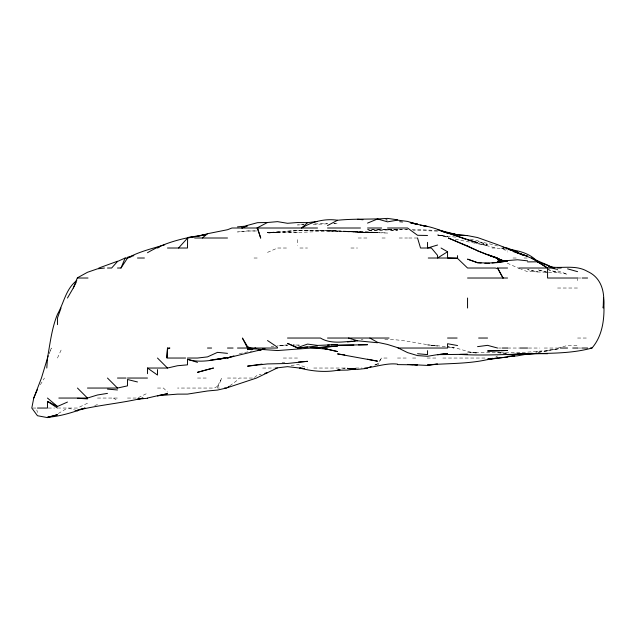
<?xml version="1.0" encoding="UTF-8"?>
<svg xmlns="http://www.w3.org/2000/svg" width="636" height="636" viewBox="0 0 636 636"><rect width="100%" height="100%" fill="white"/><g stroke="black" fill="none" stroke-linecap="round" stroke-linejoin="round"><path stroke-width="0.48" stroke-dasharray="3.18 2.39" d="M49.25 353.489L51.389 348.035L49.25 353.219M217.496 388.047L221.829 378.046L217.496 386.314L217.496 388.047L219.46 388.047M57.463 358.036L62.058 348.035M377.538 365.772L381.449 358.036L387.539 358.036M40.354 384.708L44.441 378.046M374.914 365.112L377.538 363.856L381.449 358.036M254.456 377.45L257.508 375.065L261.142 374.183M229.811 385.829L237.498 380.09L239.279 378.046L253.692 378.046M58.297 413.519L67.464 408.05M217.496 386.314L214.404 388.047L177.492 388.047M495.953 356.796L497.559 355.961M138.314 397.643L147.48 393.175M87.466 403.24L77.465 408.05L58.369 408.026M267.51 252.389L277.511 248.016L287.512 248.016M374.803 365L377.538 363.856M94.74 405.53L97.467 404.583M342.669 368.912L345.245 368.037L342.669 368.777M558.098 348.035L561.89 346.994M562.836 346.731L567.574 345.435L577.583 345.626M535.75 352.241L537.571 351.756L534.844 352.209M239.319 353.664L252.055 350.985M291.153 365.787L297.513 364.277L307.522 368.037M538.477 352.241L559.529 348.631C539.058 351.795 518.268 353.171 497.559 352.765L507.568 353.346L497.559 352.678L467.555 352.328L477.557 352.996C467.158 352.726 457.968 347.121 447.553 346.906M271.143 346.604L273.877 346.095M547.572 350.404L557.573 348.87M361.169 339.783L362.989 339.513M538.477 352.233L547.572 351M287.512 231.25L307.522 230.28L317.523 230.439L297.513 230.59L267.51 232.744C304.088 228.578 340.888 230.955 377.538 232.625L367.529 232.426L387.539 233.046L367.529 231.886L337.525 231.496L367.529 232.363L347.526 231.798M287.512 344.839L278.417 345.793L287.512 345.42L277.511 345.42M303.881 224.421L297.513 224.945L303.881 224.762M297.513 232.458L267.51 232.561L297.513 232.458L337.525 230.836L317.523 230.375L337.525 231.297L327.524 230.979C344.227 230.439 360.843 233.102 377.538 232.545L357.527 231.981M327.524 223.832L312.061 224.492M282.058 362.52L284.785 362.393M314.796 223.88L327.524 223.681M333.884 223.697L337.525 223.618L333.884 223.641M548.486 272.518L557.573 272.407L548.486 269.736M256.594 230.963L247.507 231.019L237.498 231.965L247.507 230.94L257.508 230.955M407.541 229.254L367.529 229.397L407.541 229.715M358.171 238.007L367.529 238.007M382.013 238.007L387.539 238.007M399.17 238.007L407.541 238.007M408.741 238.007L417.542 238.007M299.898 248.016L307.522 248.016M350.889 248.016L357.527 248.016M492.026 248.016L497.559 248.016M254.026 258.017L257.508 258.017M513.037 258.017L517.569 258.017M524.04 258.017L527.57 258.017M577.583 278.019L582.838 278.019M557.573 288.021L577.583 288.021M577.583 338.034L587.585 338.034M498.489 348.035L501.263 348.035M507.568 348.035L519.397 348.035M528.452 348.035L539.9 348.035M544.225 348.035L557.573 348.035M577.583 348.035L581.121 348.035M283.314 358.036L297.513 358.036M397.476 358.036L407.541 358.036M412.581 358.036L417.542 358.036M427.122 358.036L437.552 358.036M442.823 358.036L486.659 358.036M262.636 368.037L274.315 368.037M313.755 368.037L347.526 368.037M355.715 368.037L361.995 368.037M197.494 378.046L207.495 378.046M227.497 378.046L237.498 378.046M157.482 388.047L163.46 388.047L167.483 392.094M97.467 398.049L117.477 398.049M127.478 398.049L137.479 398.049M32.706 408.05L36.324 408.05L37.452 412.47M48.233 408.05L54.577 408.05M412.088 229.278L437.552 230.518M299.333 345.086L292.973 344.966L299.333 345.181M399.36 221.829L403.908 222.059L398.446 221.781M384.812 339.441C402.691 339.107 419.927 344.076 437.552 346.071L427.543 344.895L447.553 346.692L453.953 348.035L448.467 347.065M437.552 231.162L412.995 230.176M367.529 232.649L347.526 231.409L357.527 232.037M505.747 249.089L495.834 248.016L478.463 243.532M455.734 237.141L437.552 235.018L447.553 236.767L437.552 234.795L447.553 237.331M478.463 241.791L487.558 243.326L497.559 245.981M478.463 243.914L487.558 245.568L478.463 243.485M474.83 243.167L453.85 238.882M475.736 243.357L477.557 243.747M470.282 239.112L477.557 240.71L487.558 244.9L478.463 241.934M547.572 272.526L537.571 269.688L547.572 272.256L537.571 271.97L527.57 269.616L537.571 271.85L527.57 271.659L521.202 269.346M547.572 269.473L557.573 272.51L567.574 274.275L557.573 270.872M68.291 408.05L75.628 410.315M501.089 248.016L507.568 250.028M520.296 269.02L505.898 262.533M113.327 398.049L117.477 400.529M502.838 248.581L507.568 251.999M577.583 278.894L577.583 280.635M297.513 239.629L297.513 245.385M377.538 230.017L367.529 230.9L387.539 229.906L397.54 230.645L387.539 229.85L377.538 230.017M277.511 232.22L267.51 233.046L277.511 232.251M397.54 229.509L387.539 229.58L397.54 229.509M387.539 220.04L385.718 219.849L387.539 220.04"/><path stroke-width="0.95" d="M167.483 348.035L166.847 358.036L167.483 349.021L169.876 348.035L167.483 348.035L167.483 358.036L185.601 358.036M46.794 368.037L47.477 358.036C50.125 343.345 51.778 328.2 57.463 314.295C63.966 303.03 65.754 288.784 76.813 280.532M48.177 355.802L41.451 378.046L33.764 398.049L31.8 408.05L37.452 415.729L47.462 417.606L57.463 414.712L47.462 417.264C60.428 416.445 72.949 412.271 85.16 408.05L77.465 410.029M61.016 308.031L57.463 318.032L57.463 324.646M67.464 298.022L73.267 288.021L77.274 278.019M117.477 268.018L120.991 268.018L125.157 258.017L127.478 258.017L131.111 256.841M33.764 398.049L37.452 389.423M73.267 288.021L76.209 282.305M120.991 268.018L127.542 258.017C139.26 251.554 152.099 248.596 164.756 244.796M540.298 353.29L517.569 354.228C542.389 352.805 567.837 354.689 591.973 348.035C603.707 334.592 604.971 315.043 603.5 298.022L603.198 308.031C605.305 293.554 602.125 277.996 587.585 271.493C575.532 264.29 561.485 268.98 548.486 266.699M178.533 248.016L187.62 238.007L187.493 248.016L167.483 248.016M317.523 221.407L307.522 222.68L301.567 228.006C312.197 221.59 325.163 218.331 337.525 220.255C350.826 218.903 364.166 219.301 377.538 218.879M202.328 238.007L207.495 233.722L227.497 229.723L231.957 228.006L317.523 228.006M147.48 398.049L157.482 395.743L177.492 394.137L187.493 394.105L207.495 390.989L217.496 390.059L226.329 388.047L256.499 378.046L277.511 367.831L287.512 366.654L304.652 368.618M227.497 387.555L229.04 386.41M441.074 248.016L447.553 251.753L437.552 258.017L437.552 255.37L431.383 248.016L420.523 248.016L417.542 238.007M77.465 277.789L87.466 272.288L97.467 268.837L104.471 268.018M327.524 225.549L337.525 220.255M147.48 252.746C165.249 241.998 185.346 237.578 205.674 234.628L197.494 236.306L207.495 233.81M307.522 222.68L297.513 222.528L287.512 223.292L277.511 221.646L267.51 222.505L256.928 228.006L257.508 228.245L260.68 238.007L257.508 228.245M125.157 258.017L117.477 261.491L111.634 268.018L107.476 268.018M37.452 408.05L47.462 408.05L47.462 401.364L57.463 406.46L67.464 402.063M368.443 367.664L371.17 366.519M367.529 223.109L377.538 218.983L387.539 218.394L397.54 219.794M98.866 268.018L117.477 261.245M157.482 248.016L159.302 247.285M231.138 356.613L227.497 358.036L233.865 355.921M246.689 226.273L241.791 228.006L247.507 225.359L257.508 222.672L267.51 222.505M340.101 369.786C326.896 372.632 312.761 371.504 299.707 368.037L302.641 368.347M58.838 398.049L87.466 398.049L97.467 394.98L107.476 393.382M437.552 245.027L427.543 248.016L427.543 242.364M492.693 358.291C471.53 364.182 449.27 363.132 427.543 364.913L437.552 364.102L427.543 365.422L407.541 364.452L412.995 364.682M339.242 369.755L337.525 370.239L347.526 370.08L355.715 368.904M226.829 357.663L210.222 360.135M532.117 353.203L517.569 355.81L507.568 356.534L513.928 355.858M491.835 358.489L487.558 359.618L514.842 355.898M264.783 348.743L257.508 350.619L264.783 348.941M127.478 257.286L133.838 255.696M264.783 373.3L267.51 372.64M147.48 373.682L147.48 368.037L167.483 368.037L177.492 365.74L187.493 364.841L187.493 359.3C199.696 363.148 212.567 360.135 224.834 358.036L217.496 359.38L227.497 357.917L264.783 348.83L260.235 349.681M87.466 388.047L117.477 388.047L127.478 385.861L127.478 379.509L137.479 381.966M157.482 395.862L167.483 393.724L157.482 395.743M187.493 238.007L196.588 236.401M255.537 348.194L247.507 349.609L255.688 348.321M287.512 338.034L320.449 338.034C329.798 343.806 341.612 342.081 352.074 341.214M353.894 340.92L355.715 340.626M80.192 409.632C100.973 404.782 122.374 403.033 143.06 398.049L137.479 399.233L147.48 398.263M257.508 364.714L247.507 366.161L267.51 363.927L287.512 363.482L307.522 361.328L298.427 362.067M258.415 364.595L262.056 364.11M497.559 358.084L487.558 359.157L507.568 357.042M477.557 346.644L487.558 345.348L497.559 348.035M187.493 237.514L196.588 236.354M255.688 348.258L247.507 349.259L255.688 348.679M347.526 341.953L357.527 340.824M367.529 368.316L357.527 369.389L347.526 368.546L355.715 368.634M489.378 263.232L484.831 263.248M492.105 262.946L507.568 261.07L497.559 262.604L487.558 263.089L477.557 262.644L467.555 259.138L477.557 262.771L481.198 263.01M331.157 344.943L337.525 344.625L317.523 345.412L307.522 344.092L297.513 347.614L287.512 343.368L297.513 348.035L317.523 346.032M297.513 348.035L307.522 347.01M460.281 354.451C489.41 356.144 518.491 353.362 547.572 353.719M507.568 354.705L527.57 353.56M237.498 226.861L247.507 225.987M517.569 354.459L537.571 353.401M327.524 345.117L329.345 345.03M499.379 350.77L487.558 350.993L507.568 350.468L501.2 350.706M353.894 345.046L337.525 345.284L367.529 344.696L358.442 344.903M527.57 261.905L537.571 261.809L554.727 268.018M460.281 354.371L467.555 354.3L437.552 354.634L427.543 356.279L417.542 355.604L407.541 352.598L397.54 347.63L387.539 344.466L377.538 342.319L369.842 338.034M397.54 364.118C386.354 362.806 375.677 367.099 364.762 368.037M327.524 228.006L360.469 228.006M367.529 228.006L381.616 228.006M387.539 228.006L407.541 228.006L417.542 235.288L427.543 235.471M194.672 238.007L227.497 238.007M137.479 258.017L144.404 258.017M428.267 258.017L457.554 258.017M497.559 268.018L503.028 278.019L497.559 268.018L507.568 268.018M518.841 268.018L550.975 268.018L557.573 269.386M557.573 268.018L561.159 268.018M77.465 278.019L88.007 278.019M467.555 278.019L507.568 278.019M577.583 278.019L547.572 278.019L547.572 268.018L537.571 261.809L547.572 268.018M582.131 278.019L587.585 278.019M327.524 338.034L389.049 338.034M447.553 338.034L457.101 338.034M478.63 338.034L487.558 338.034M207.495 348.035L211.613 348.035M227.497 348.035L233.078 348.035M237.498 348.035L277.511 348.035M398.057 348.035L447.553 348.035L447.553 343.726L457.554 345.539M502.313 348.035L507.568 348.035M519.906 348.035L527.57 348.035M560.34 348.035L567.574 348.035M572.726 348.035L577.583 348.035M581.805 348.035L587.585 348.035M590.311 348.035L591.973 348.035M187.493 358.036L197.494 358.036L207.495 356.891L217.496 352.36L227.497 353.362M275.285 368.037L277.232 368.037M117.477 378.046L126.031 378.046M127.478 378.046L147.48 378.046M224.365 388.047L226.329 388.047M503.02 261.476L497.559 261.348L517.569 259.766L527.57 260.847M397.54 364.595L417.542 364.873L414.815 364.754M311.155 347.558L317.523 347.781L337.525 346.087L277.511 350.555L257.508 349.164L250.512 348.035L247.507 346.541L242.395 338.034L247.507 348.035L247.507 346.541M497.559 268.623L495.253 268.018L467.555 268.018L457.554 258.431L447.553 258.017L447.553 251.753M310.249 347.574L327.524 349.236L337.525 351.565L323.001 348.258L327.524 349.236M77.465 398.263L87.466 398.899M552.008 267.597L547.572 265.045L527.57 256.57L497.559 244.669L477.557 237.554L467.555 235.606L457.554 234.859L448.46 233.221M467.555 235.606L457.554 234.843L447.553 232.999M107.476 389.113L117.477 389.963M417.542 353.727L427.543 354.61L427.543 350.651M357.527 219.253L362.989 219.754M377.538 342.748L357.527 340.785L348.417 338.034M344.799 354.944L337.525 353.902L377.538 361.176L367.529 359.221M508.474 249.399C519.008 250.544 530.273 253.573 537.571 261.746L531.569 258.017L537.571 261.229M420.269 225.168C429.745 226.249 438.76 229.58 447.553 233.142L439.365 230.399M417.542 223.975L410.268 222.711L427.543 226.575L423.004 225.748M513.021 251.029L517.569 251.864L512.107 250.632M504.833 261.046L497.559 259.599L502.106 261.038M442.092 231.488L457.554 234.843L437.552 229.787M412.088 223.236L417.542 224.436L407.541 221.407L397.54 220.128L387.539 221.845L377.538 218.983M503.012 247.197L507.568 248.127L514.842 250.886M508.474 249.503L511.201 250.226M467.555 239.931L477.557 242.714L448.46 233.317M567.574 268.853L577.583 271.659M517.569 253.144L527.57 256.189L517.569 252.738L523.404 255.473M187.493 359.3L197.494 362.369M75.628 410.315L77.465 410.888M488.464 255.171L497.487 258.017L488.464 254.933M465.846 239.382L447.553 232.617M513.928 251.864L516.655 252.826M503.927 261.046L488.392 254.964M503.927 260.967L477.557 250.783L487.558 254.885M503.927 261.213L497.559 258.502L502.559 260.919M267.51 340.53L277.511 347.208M47.462 401.364L57.463 408.05M147.48 368.037L157.482 375.049L157.482 369.596M47.462 398.049L57.463 406.46M157.482 358.036L167.483 368.037M107.476 378.046L117.477 388.047M77.465 388.047L87.466 398.049M467.555 298.022L467.555 308.031M457.554 255.632L457.554 258.431M207.495 369.532L197.494 372.314L213.497 368.037L207.495 369.532M447.553 353.489L437.552 354.705L447.553 353.489M467.555 245.989L448.332 238.007L477.557 250.719L467.555 245.989"/></g></svg>
